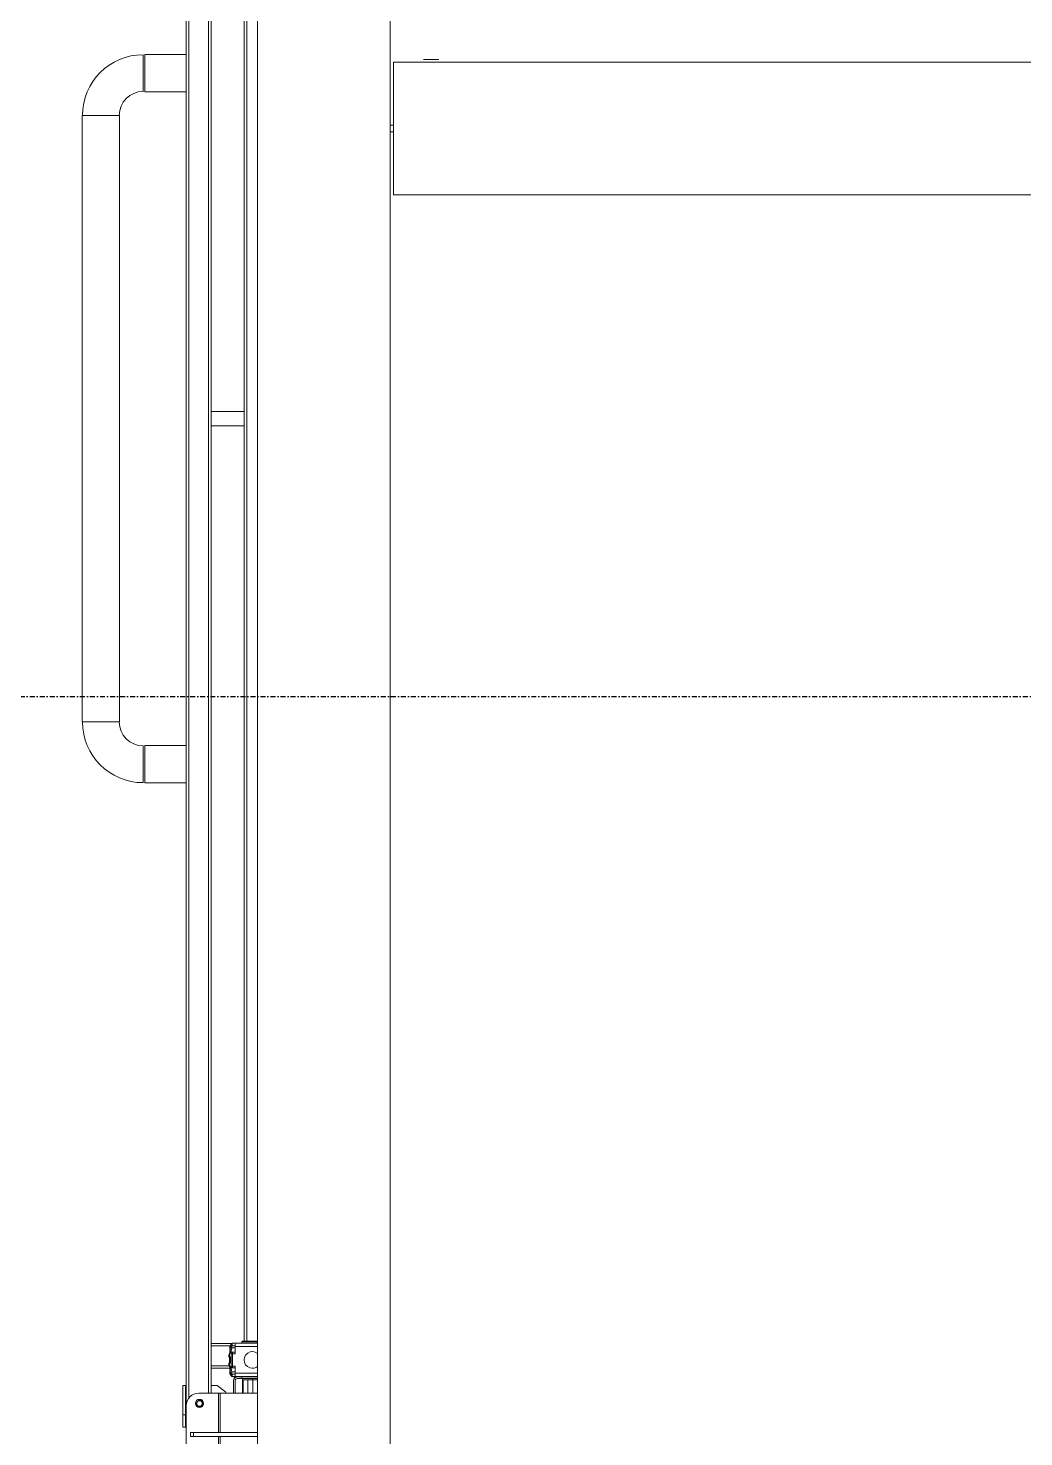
# Model space of a CAD drawing. Header units: millimetres. Extents: x 2179 to 48742, y 3478 to 161002.
# Drawn here: x 22135 to 23336, y 140000 to 141699 of the extents above; entities that cross this region are included whole.
import ezdxf

# ---------------------------------------------------------------- set-up
doc = ezdxf.new("R2010")
doc.units = ezdxf.units.MM
doc.linetypes.add('1_Čerchovaná 6_0mm', pattern=[12, 6, -3, 0, -3])
doc.layers.add('0-1', color=7, linetype='Continuous', lineweight=9)
doc.layers.add('2966-1_navrh dispozice stroju-HK_02_dwg-1', color=7, linetype='Continuous', lineweight=9, true_color=0x919191)
doc.layers.add('S-GRID-1', color=9, linetype='1_Čerchovaná 6_0mm', lineweight=25, true_color=0x808080)

# ---------------------------------------------------------------- blocks, each defined once
blk = doc.blocks.new('2966-1_navrh dispozice stroju-HK_02_dwg_SE3153-903208-1NP _ stroje')
at = {"layer": '0-1'}
for p, q in [((-3537.5, -57.7), (-3537.5, -61.7)), ((-3529.5, -57.7), (-3529.5, -61.7)), ((-3537.5, -1497.7), (-3537.5, -1493.7)), ((-3529.5, -1497.7), (-3529.5, -1493.7))]:
    blk.add_line(p, q, dxfattribs=at)
at = {"layer": '0-1', "flags": 128}
blk.add_lwpolyline([(-3453.5, -61.7), (-3453.5, -1493.7), (-3613.5, -1493.7), (-3613.5, -61.7)], close=True, dxfattribs=at)
blk = doc.blocks.new('2966-1_navrh dispozice stroju-HK_02_dwg_SE3147-903344-1NP _ stroje')
at = {"layer": '0-1', "flags": 128}
blk.add_lwpolyline([(-1613.5, -1657.7), (-5453.5, -1657.7), (-5453.5, -1497.7), (-1613.5, -1497.7)], dxfattribs=at)
blk = doc.blocks.new('2966-1_navrh dispozice stroju-HK_02_dwg_SE3017-903377-1NP _ stroje')
at = {"layer": '0-1'}
blk.add_line((-2026, -1675.7), (-2008.5, -1675.7), dxfattribs=at)
blk = doc.blocks.new('2966-1_navrh dispozice stroju-HK_02_dwg_SE3018-903378-1NP _ stroje')
at = {"layer": '0-1'}
blk.add_line((-2026, -1663.7), (-2024.5, -1663.7), dxfattribs=at)
blk = doc.blocks.new('2966-1_navrh dispozice stroju-HK_02_dwg_SE3022-903382-1NP _ stroje')
at = {"layer": '0-1'}
blk.add_line((-2028.4, -1685.7), (-2026.4, -1685.7), dxfattribs=at)
blk = doc.blocks.new('2966-1_navrh dispozice stroju-HK_02_dwg_SE3016-903383-1NP _ stroje')
for name in ['2966-1_navrh dispozice stroju-HK_02_dwg_SE3018-903378-1NP _ stroje', '2966-1_navrh dispozice stroju-HK_02_dwg_SE3017-903377-1NP _ stroje', '2966-1_navrh dispozice stroju-HK_02_dwg_SE3022-903382-1NP _ stroje']:
    blk.add_blockref(name, (0, 0))
blk = doc.blocks.new('2966-1_navrh dispozice stroju-HK_02_dwg_SE2377-903656-1NP _ stroje')
at = {"layer": '0-1', "flags": 128}
blk.add_lwpolyline([(-2008.5, -1669.2), (-2024.5, -1669.2), (-2024.5, -1675.2), (-2008.5, -1675.2)], dxfattribs=at)
blk = doc.blocks.new('2966-1_navrh dispozice stroju-HK_02_dwg_SE2376-903657-1NP _ stroje')
at = {"layer": '0-1', "flags": 128}
blk.add_lwpolyline([(-2008.5, -1663.2), (-2024.5, -1663.2), (-2024.5, -1669.2), (-2008.5, -1669.2)], dxfattribs=at)
blk = doc.blocks.new('2966-1_navrh dispozice stroju-HK_02_dwg_SE2375-903658-1NP _ stroje')
at = {"layer": '0-1', "flags": 128}
blk.add_lwpolyline([(-2008.5, -1663.2), (-2024.5, -1663.2), (-2024.5, -1657.7)], dxfattribs=at)
blk = doc.blocks.new('2966-1_navrh dispozice stroju-HK_02_dwg_SE2365-903668-1NP _ stroje')
at = {"layer": '0-1', "flags": 128}
blk.add_lwpolyline([(-1982.5, -1744.7), (-2017.5, -1744.7), (-2017.5, -1747.7), (-1982.5, -1747.7), (-1982.5, -1744.7), (-1967.5, -1744.7), (-1967.5, -1747.7), (-1982.5, -1747.7)], dxfattribs=at)
blk = doc.blocks.new('2966-1_navrh dispozice stroju-HK_02_dwg_SE2363-903670-1NP _ stroje')
at = {"layer": '0-1', "flags": 128}
blk.add_lwpolyline([(-1992.5, -1743.7), (-1992.5, -1744.7), (-2017.5, -1744.7), (-2017.5, -1743.7), (-1997.5, -1743.7)], dxfattribs=at)
blk = doc.blocks.new('2966-1_navrh dispozice stroju-HK_02_dwg_SE2361-903672-1NP _ stroje')
at = {"layer": '0-1'}
blk.add_line((-3192, -1713.7), (-3192, -1673.7), dxfattribs=at)
blk = doc.blocks.new('2966-1_navrh dispozice stroju-HK_02_dwg_SE2360-903673-1NP _ stroje')
at = {"layer": '0-1'}
blk.add_line((-3175, -1673.7), (-3175, -1713.7), dxfattribs=at)
blk = doc.blocks.new('2966-1_navrh dispozice stroju-HK_02_dwg_SE2359-903674-1NP _ stroje')
at = {"layer": '0-1'}
for p, q in [((-2068.5, -1713.7), (-2068.5, -1688.5)), ((-2065.5, -1690.9), (-2065.5, -1713.7)), ((-2041.5, -1713.7), (-2041.5, -1691.6)), ((-2038.5, -1691.1), (-2038.5, -1713.7))]:
    blk.add_line(p, q, dxfattribs=at)
blk = doc.blocks.new('2966-1_navrh dispozice stroju-HK_02_dwg_SE2358-903675-1NP _ stroje')
at = {"layer": '0-1', "flags": 128}
blk.add_lwpolyline([(-2071, -1673.7), (-4298.5, -1673.7), (-4301.5, -1670.7), (-2071, -1670.7)], dxfattribs=at)
blk = doc.blocks.new('2966-1_navrh dispozice stroju-HK_02_dwg_SE2356-903677-1NP _ stroje')
at = {"layer": '0-1'}
for p, q in [((-4358.5, -1713.7), (-2008.5, -1713.7)), ((-2008.5, -1716.7), (-4358.5, -1716.7)), ((-4364.5, -1740.7), (-2002.5, -1740.7)), ((-2017.5, -1743.7), (-4349.5, -1743.7))]:
    blk.add_line(p, q, dxfattribs=at)
blk = doc.blocks.new('2966-1_navrh dispozice stroju-HK_02_dwg_SE2355-903678-1NP _ stroje')
at = {"layer": '0-1', "flags": 128}
blk.add_lwpolyline([(-2817.8, -1869.2), (-2817.8, -1824.2), (-3549.2, -1824.2), (-3549.2, -1869.2)], close=True, dxfattribs=at)
blk = doc.blocks.new('2966-1_navrh dispozice stroju-HK_02_dwg_SE2354-903679-1NP _ stroje')
at = {"layer": '0-1'}
blk.add_line((-3577.9, -1795.7), (-3622.4, -1795.7), dxfattribs=at)
for radius in [73.2, 28.8]:
    blk.add_arc((-3549.2, -1795.7), radius, 180, 270, dxfattribs=at)
blk = doc.blocks.new('2966-1_navrh dispozice stroju-HK_02_dwg_SE2353-903680-1NP _ stroje')
at = {"layer": '0-1'}
blk.add_line((-2744.6, -1795.7), (-2789.1, -1795.7), dxfattribs=at)
for radius, end in [(28.8, 360), (73.2, 0)]:
    blk.add_arc((-2817.8, -1795.7), radius, 270, end, dxfattribs=at)
blk = doc.blocks.new('2966-1_navrh dispozice stroju-HK_02_dwg_SE2351-903682-1NP _ stroje')
at = {"layer": '0-1', "flags": 128}
blk.add_lwpolyline([(-2744.3, -1743.7), (-2744.3, -1793.7), (-2789.3, -1793.7), (-2789.3, -1743.7)], dxfattribs=at)
blk = doc.blocks.new('2966-1_navrh dispozice stroju-HK_02_dwg_SE2350-903683-1NP _ stroje')
at = {"layer": '0-1', "flags": 128}
blk.add_lwpolyline([(-2008.5, -1695.7), (-2009.9, -1696.4), (-2017.5, -1706.4), (-2017.5, -1713.7)], dxfattribs=at)
blk = doc.blocks.new('2966-1_navrh dispozice stroju-HK_02_dwg_SE2349-903684-1NP _ stroje')
at = {"layer": '0-1', "flags": 128}
blk.add_lwpolyline([(-3577.7, -1743.7), (-3577.7, -1793.7), (-3622.7, -1793.7), (-3622.7, -1743.7)], dxfattribs=at)
blk = doc.blocks.new('2966-1_navrh dispozice stroju-HK_02_dwg_SE2348-903685-1NP _ stroje')
at = {"layer": '0-1'}
blk.add_line((-1997.5, -1743.2), (-1997.5, -1743.7), dxfattribs=at)
blk = doc.blocks.new('2966-1_navrh dispozice stroju-HK_02_dwg_SE2345-903688-1NP _ stroje')
at = {"layer": '0-1'}
for p, q in [((-2028, -1676.5), (-2028, -1682.3)), ((-2026, -1676), (-2026, -1682.3)), ((-2023.6, -1684.7), (-2008.5, -1684.7)), ((-2023.6, -1686.7), (-2008.5, -1686.7))]:
    blk.add_line(p, q, dxfattribs=at)
for radius in [4.41, 2.41]:
    blk.add_arc((-2023.6, -1682.3), radius, 180, 270, dxfattribs=at)
blk = doc.blocks.new('2966-1_navrh dispozice stroju-HK_02_dwg_SE2344-903689-1NP _ stroje')
at = {"layer": '0-1'}
blk.add_circle((-1996, -1727.7), 3.32, dxfattribs=at)
blk.add_arc((-1996, -1727.7), 4, 255, 195, dxfattribs=at)
blk = doc.blocks.new('2966-1_navrh dispozice stroju-HK_02_dwg_SE2342-903691-1NP _ stroje')
at = {"layer": '0-1'}
blk.add_line((-1956, -1734.8), (-1956, -1657.7), dxfattribs=at)
at = {"layer": '0-1', "flags": 128}
blk.add_lwpolyline([(-1961, -1734.8), (-1961, -1738.7), (-1956, -1738.7), (-1956, -1734.8), (-1961, -1734.8), (-1961, -1657.7)], dxfattribs=at)
blk = doc.blocks.new('2966-1_navrh dispozice stroju-HK_02_dwg_SE2340-903692-1NP _ stroje')
at = {"layer": '0-1'}
for p, q in [((-2008.5, -1702.8), (-1961, -1702.8)), ((-1956, -1702.8), (-1908.5, -1702.8))]:
    blk.add_line(p, q, dxfattribs=at)
blk = doc.blocks.new('2966-1_navrh dispozice stroju-HK_02_dwg_SE2341-903693-1NP _ stroje')
at = {"layer": '0-1'}
for p, q in [((-2008.5, -1704.7), (-1961, -1704.7)), ((-1956, -1704.7), (-1908.5, -1704.7))]:
    blk.add_line(p, q, dxfattribs=at)
blk = doc.blocks.new('2966-1_navrh dispozice stroju-HK_02_dwg_SE2339-903694-1NP _ stroje')
at = {"layer": '0-1'}
blk.add_line((-1993.5, -1743.7), (-1923.5, -1743.7), dxfattribs=at)
at = {"layer": '0-1', "flags": 128}
for points in [[(-2008.5, -1657.7), (-2008.5, -1702.8), (-2008.5, -1704.7), (-2008.5, -1728.7)], [(-1908.5, -1657.7), (-1908.5, -1702.8), (-1908.5, -1704.7), (-1908.5, -1728.7)]]:
    blk.add_lwpolyline(points, dxfattribs=at)
at = {"layer": '0-1'}
for centre in [(-1996, -1727.7), (-1921, -1727.7)]:
    blk.add_circle(centre, 5, dxfattribs=at)
for centre, start, end in [((-1993.5, -1728.7), 180, 270), ((-1923.5, -1728.7), 270, 0)]:
    blk.add_arc(centre, 15, start, end, dxfattribs=at)
for name in ['2966-1_navrh dispozice stroju-HK_02_dwg_SE2340-903692-1NP _ stroje', '2966-1_navrh dispozice stroju-HK_02_dwg_SE2341-903693-1NP _ stroje']:
    blk.add_blockref(name, (0, 0))
blk = doc.blocks.new('2966-1_navrh dispozice stroju-HK_02_dwg_SE1731-903929-1NP _ stroje')
at = {"layer": '0-1'}
blk.add_line((-2026, -1657.7), (-2026, -1676), dxfattribs=at)
at = {"layer": '0-1', "flags": 128}
blk.add_lwpolyline([(-2026.5, -1657.7), (-2026.5, -1676.5), (-2028.4, -1676.5)], dxfattribs=at)
at = {"layer": '0-1'}
blk.add_arc((-2026.5, -1676), 0.5, 270, 0, dxfattribs=at)
blk = doc.blocks.new('2966-1_navrh dispozice stroju-HK_02_dwg_SE1730-903930-1NP _ stroje')
at = {"layer": '0-1'}
for start, end in [(140.9499, 0), (0, 39.0501)]:
    blk.add_arc((-2048.5, -1664), 10, start, end, dxfattribs=at)
blk = doc.blocks.new('2966-1_navrh dispozice stroju-HK_02_dwg_SE1729-903931-1NP _ stroje')
at = {"layer": '0-1'}
for p, q in [((-2068.6, -1657.7), (-2068.6, -1684.5)), ((-2064.6, -1657.7), (-2064.6, -1684.5)), ((-2066.8, -1690.1), (-2064.5, -1690.1)), ((-2058.3, -1691.1), (-2058.4, -1691.1)), ((-2056.5, -1689.6), (-2056.5, -1690.4)), ((-2052, -1692.2), (-2055, -1692.2)), ((-2046.4, -1690.1), (-2051.1, -1690.1)), ((-2046.6, -1691.7), (-2046.7, -1691.7)), ((-2045, -1692.2), (-2042, -1692.2)), ((-2040.5, -1689.6), (-2040.5, -1690.4)), ((-2038.7, -1691.1), (-2038.6, -1691.1)), ((-2030.2, -1690.1), (-2032.5, -1690.1))]:
    blk.add_line(p, q, dxfattribs=at)
at = {"layer": '0-1', "flags": 128}
for points in [[(-2068.6, -1688.2), (-2068.6, -1688), (-2068.6, -1684.5), (-2064.6, -1684.5), (-2056, -1684.5), (-2056, -1688), (-2041, -1688), (-2041, -1684.5), (-2032.4, -1684.5), (-2032.4, -1657.7)], [(-2028.4, -1657.7), (-2028.4, -1684.5), (-2032.4, -1684.5)], [(-2065.9, -1689.8), (-2065.6, -1688.4), (-2065.6, -1684.5)], [(-2063.3, -1690.4), (-2063, -1688.9), (-2063, -1684.5)], [(-2058, -1689), (-2058, -1688.1), (-2058, -1684.5)], [(-2041, -1688), (-2041, -1689.5), (-2056, -1689.5), (-2056, -1688)], [(-2049.5, -1691.7), (-2049.6, -1691.7), (-2049.6, -1691.7)], [(-2039, -1689), (-2039, -1688.1), (-2039, -1684.5)], [(-2033.7, -1690.4), (-2034, -1688.9), (-2034, -1684.5)], [(-2031.1, -1689.8), (-2031.4, -1688.4), (-2031.4, -1684.5)], [(-2028.4, -1688.2), (-2028.4, -1688), (-2028.4, -1684.5)]]:
    blk.add_lwpolyline(points, dxfattribs=at)
at = {"layer": '0-1'}
for centre, radius, start, end in [((-2032.4, -1390.7), 299.5, 263.0514, 263.6293), ((-2067.1, -1688), 1.5, 180, 256.2938), ((-2048.5, -1611.7), 80, 256.2938, 257.4181), ((-2063.5, -1685.8), 5.4, 232.3301, 307.6699), ((-2048.5, -1611.7), 80, 257.4181, 259.3556), ((-2048.5, -1611.7), 78.5, 257.4181, 259.3556), ((-2048.5, -1611.7), 80, 259.3556, 262.9256), ((-2051.7, -1642.5), 47.7, 256.2684, 260.7389), ((-2048.5, -1611.7), 80, 262.9301, 270), ((-2048.5, -1685.8), 5.4, 232.3301, 298.4369), ((-2048.5, -1611.7), 80, 270, 277.0699), ((-2040.5, -1696.5), 8.5, 79.7907, 93.33), ((-2048.5, -1611.7), 80, 277.0744, 280.6444), ((-2045.3, -1642.6), 47.6, 279.2557, 283.737), ((-2033.5, -1685.8), 5.4, 232.3301, 307.6699), ((-2048.5, -1611.7), 78.5, 280.6444, 282.5819), ((-2048.5, -1611.7), 80, 280.6444, 282.5819), ((-2029.9, -1688), 1.5, 283.7062, 360)]:
    blk.add_arc(centre, radius, start, end, dxfattribs=at)
for points, knots in [([(-2059.4, -1689.6), (-2059.3, -1689.6), (-2059.2, -1689.6), (-2059.1, -1689.6), (-2059.1, -1689.6), (-2059, -1689.6), (-2058.9, -1689.5), (-2058.9, -1689.5), (-2058.8, -1689.5), (-2058.7, -1689.5), (-2058.6, -1689.5), (-2058.6, -1689.4), (-2058.5, -1689.4), (-2058.4, -1689.4), (-2058.4, -1689.4), (-2058.3, -1689.3), (-2058.2, -1689.3), (-2058.2, -1689.3), (-2058.1, -1689.2), (-2058.1, -1689.2), (-2058, -1689.1), (-2058, -1689), (-2058, -1689)], [0, 0, 0, 0, 0.090927, 0.13639, 0.181854, 0.227317, 0.272781, 0.318244, 0.363708, 0.409172, 0.454635, 0.500099, 0.545563, 0.591026, 0.636489, 0.681952, 0.727413, 0.772871, 0.818323, 0.863765, 0.909174, 1, 1, 1, 1]), ([(-2058.4, -1691.1), (-2058.5, -1691.1), (-2058.7, -1691), (-2059, -1690.8), (-2059.1, -1690.6), (-2059.2, -1690.4), (-2059.3, -1690), (-2059.4, -1689.8), (-2059.4, -1689.6)], [0, 0, 0, 0, 0.249802, 0.374786, 0.499805, 0.624843, 0.749892, 1, 1, 1, 1]), ([(-2056.5, -1690.4), (-2056.5, -1690.5), (-2056.5, -1690.5), (-2056.6, -1690.6), (-2056.6, -1690.6), (-2056.7, -1690.7), (-2056.7, -1690.7), (-2056.8, -1690.8), (-2056.8, -1690.8), (-2056.9, -1690.8), (-2057, -1690.8), (-2057, -1690.9), (-2057.1, -1690.9), (-2057.1, -1690.9), (-2057.2, -1690.9), (-2057.3, -1690.9), (-2057.3, -1691), (-2057.4, -1691), (-2057.5, -1691), (-2057.5, -1691), (-2057.6, -1691), (-2057.6, -1691), (-2057.7, -1691), (-2057.8, -1691), (-2057.8, -1691.1), (-2057.9, -1691.1), (-2058, -1691.1), (-2058, -1691.1), (-2058.1, -1691.1), (-2058.2, -1691.1), (-2058.2, -1691.1), (-2058.3, -1691.1), (-2058.3, -1691.1)], [0, 0, 0, 0, 0.06239, 0.093613, 0.124854, 0.156102, 0.187355, 0.218609, 0.249865, 0.28112, 0.312376, 0.343632, 0.374887, 0.406143, 0.437399, 0.468655, 0.49991, 0.531166, 0.562422, 0.593678, 0.624933, 0.656189, 0.687444, 0.7187, 0.749956, 0.781211, 0.812467, 0.843722, 0.874978, 0.906233, 0.937489, 1, 1, 1, 1]), ([(-2058, -1688.1), (-2058, -1688.1), (-2058, -1688.1), (-2058, -1688.1), (-2058, -1688.1), (-2058, -1688.1), (-2058, -1688.1), (-2057.9, -1688.1), (-2057.9, -1688.1), (-2057.9, -1688.1), (-2057.9, -1688.1), (-2057.9, -1688.1), (-2057.9, -1688.1), (-2057.9, -1688.1), (-2057.9, -1688.1), (-2057.9, -1688.1), (-2057.9, -1688.1), (-2057.8, -1688.1), (-2057.8, -1688.1), (-2057.8, -1688.1), (-2057.8, -1688.1), (-2057.8, -1688.1), (-2057.8, -1688.1), (-2057.8, -1688.1), (-2057.8, -1688.1), (-2057.8, -1688.1), (-2057.8, -1688.1), (-2057.8, -1688.1), (-2057.7, -1688.1), (-2057.7, -1688.1), (-2057.7, -1688.1), (-2057.7, -1688.1), (-2057.7, -1688.1), (-2057.7, -1688.1), (-2057.7, -1688.1), (-2057.7, -1688.1), (-2057.7, -1688.1), (-2057.7, -1688.1), (-2057.6, -1688.1), (-2057.6, -1688.1), (-2057.6, -1688.1), (-2057.6, -1688.1), (-2057.6, -1688.1), (-2057.6, -1688.1), (-2057.6, -1688.1), (-2057.6, -1688.1), (-2057.6, -1688.1), (-2057.6, -1688.1), (-2057.6, -1688.1), (-2057.5, -1688.1), (-2057.5, -1688.1), (-2057.5, -1688.1), (-2057.5, -1688.1), (-2057.5, -1688.1), (-2057.5, -1688.1), (-2057.5, -1688.1), (-2057.5, -1688.1), (-2057.5, -1688.1), (-2057.5, -1688.1), (-2057.4, -1688.1), (-2057.4, -1688.1), (-2057.4, -1688.1), (-2057.4, -1688.1), (-2057.4, -1688.1), (-2057.4, -1688), (-2057.4, -1688), (-2057.4, -1688), (-2057.4, -1688), (-2057.4, -1688), (-2057.3, -1688), (-2057.3, -1688), (-2057.3, -1688), (-2057.3, -1688), (-2057.3, -1688), (-2057.3, -1688), (-2057.3, -1688), (-2057.3, -1688), (-2057.3, -1688), (-2057.3, -1688), (-2057.3, -1688), (-2057.2, -1688), (-2057.2, -1688), (-2057.2, -1688), (-2057.2, -1688), (-2057.2, -1688), (-2057.2, -1688), (-2057.2, -1688), (-2057.2, -1688), (-2057.2, -1688), (-2057.2, -1688), (-2057.1, -1688), (-2057.1, -1688), (-2057.1, -1688), (-2057.1, -1688), (-2057.1, -1688), (-2057.1, -1688), (-2057.1, -1688), (-2057.1, -1688), (-2057.1, -1688), (-2057.1, -1688), (-2057.1, -1688), (-2057, -1688), (-2057, -1688), (-2057, -1688), (-2057, -1688), (-2057, -1688), (-2057, -1688), (-2057, -1688), (-2057, -1688), (-2057, -1688), (-2057, -1688), (-2056.9, -1688), (-2056.9, -1688), (-2056.9, -1688), (-2056.9, -1688), (-2056.9, -1688), (-2056.9, -1688), (-2056.9, -1688), (-2056.9, -1688), (-2056.9, -1688), (-2056.9, -1688), (-2056.8, -1688), (-2056.8, -1688), (-2056.8, -1688), (-2056.8, -1688), (-2056.8, -1688), (-2056.8, -1688), (-2056.8, -1688), (-2056.8, -1688), (-2056.8, -1688), (-2056.8, -1688), (-2056.8, -1688), (-2056.7, -1688), (-2056.7, -1688), (-2056.7, -1688), (-2056.7, -1688), (-2056.7, -1688), (-2056.7, -1688), (-2056.7, -1688), (-2056.7, -1688), (-2056.7, -1688), (-2056.7, -1688), (-2056.6, -1688), (-2056.6, -1688), (-2056.6, -1688), (-2056.6, -1688), (-2056.6, -1688), (-2056.6, -1688), (-2056.6, -1688), (-2056.6, -1688), (-2056.6, -1688), (-2056.6, -1688), (-2056.6, -1688), (-2056.5, -1688), (-2056.5, -1688), (-2056.5, -1688), (-2056.5, -1688), (-2056.5, -1688), (-2056.5, -1688), (-2056.5, -1688), (-2056.5, -1688), (-2056.5, -1688), (-2056.5, -1688), (-2056.4, -1688), (-2056.4, -1688), (-2056.4, -1688), (-2056.4, -1688), (-2056.4, -1688), (-2056.4, -1688), (-2056.4, -1688), (-2056.4, -1688), (-2056.4, -1688), (-2056.4, -1688), (-2056.3, -1688), (-2056.3, -1688), (-2056.3, -1688), (-2056.3, -1688), (-2056.3, -1688), (-2056.3, -1688), (-2056.3, -1688), (-2056.3, -1688), (-2056.3, -1688), (-2056.3, -1688), (-2056.3, -1688), (-2056.2, -1688), (-2056.2, -1688), (-2056.2, -1688), (-2056.2, -1688), (-2056.2, -1688), (-2056.2, -1688), (-2056.2, -1688), (-2056.2, -1688), (-2056.2, -1688), (-2056.2, -1688), (-2056.1, -1688), (-2056.1, -1688), (-2056.1, -1688), (-2056.1, -1688), (-2056.1, -1688), (-2056.1, -1688), (-2056.1, -1688), (-2056.1, -1688), (-2056.1, -1688), (-2056.1, -1688), (-2056, -1688), (-2056, -1688), (-2056, -1688), (-2056, -1688), (-2056, -1688), (-2056, -1688)], [0, 0, 0, 0, 0.009516, 0.014297, 0.019082, 0.023867, 0.028652, 0.033437, 0.038222, 0.043007, 0.047792, 0.052577, 0.057362, 0.062147, 0.066932, 0.071717, 0.076502, 0.081287, 0.086072, 0.090857, 0.095642, 0.100427, 0.105212, 0.109996, 0.114781, 0.119566, 0.124351, 0.129136, 0.133921, 0.138706, 0.143491, 0.148276, 0.153061, 0.157846, 0.162631, 0.167416, 0.172201, 0.176986, 0.181771, 0.186556, 0.191341, 0.196126, 0.200911, 0.205696, 0.210481, 0.215266, 0.220051, 0.224836, 0.229621, 0.234406, 0.239191, 0.243976, 0.248761, 0.253546, 0.25833, 0.263115, 0.2679, 0.272685, 0.27747, 0.282255, 0.28704, 0.291825, 0.29661, 0.301395, 0.30618, 0.310965, 0.31575, 0.320535, 0.32532, 0.330105, 0.33489, 0.339675, 0.34446, 0.349245, 0.35403, 0.358815, 0.3636, 0.368385, 0.37317, 0.377955, 0.38274, 0.387525, 0.39231, 0.397094, 0.401879, 0.406664, 0.411449, 0.416234, 0.421019, 0.425804, 0.430589, 0.435374, 0.440159, 0.444944, 0.449729, 0.454514, 0.459299, 0.464084, 0.468869, 0.473654, 0.478439, 0.483224, 0.488009, 0.492794, 0.497579, 0.502364, 0.507149, 0.511934, 0.516719, 0.521504, 0.526289, 0.531073, 0.535858, 0.540643, 0.545428, 0.550213, 0.554998, 0.559783, 0.564568, 0.569353, 0.574138, 0.578923, 0.583708, 0.588493, 0.593278, 0.598063, 0.602848, 0.607633, 0.612418, 0.617203, 0.621988, 0.626773, 0.631558, 0.636343, 0.641128, 0.645913, 0.650698, 0.655483, 0.660268, 0.665052, 0.669837, 0.674622, 0.679407, 0.684192, 0.688977, 0.693762, 0.698547, 0.703332, 0.708117, 0.712902, 0.717687, 0.722472, 0.727257, 0.732042, 0.736827, 0.741612, 0.746397, 0.751182, 0.755967, 0.760752, 0.765537, 0.770322, 0.775107, 0.779892, 0.784677, 0.789462, 0.794247, 0.799031, 0.803816, 0.808601, 0.813386, 0.818171, 0.822956, 0.827741, 0.832526, 0.837311, 0.842096, 0.846881, 0.851666, 0.856451, 0.861236, 0.866021, 0.870806, 0.875591, 0.880376, 0.885161, 0.889946, 0.894731, 0.899516, 0.904301, 0.909086, 0.913871, 0.918656, 0.923441, 0.928226, 0.933011, 0.937795, 0.94258, 0.947365, 0.95215, 0.956935, 0.96172, 0.966505, 0.97129, 0.976075, 0.98086, 0.985645, 0.99043, 1, 1, 1, 1]), ([(-2058, -1688.1), (-2058, -1688.4), (-2057.9, -1688.8), (-2057.6, -1689.2), (-2057.1, -1689.5), (-2056.8, -1689.6), (-2056.5, -1689.6)], [0, 0, 0, 0, 0.333274, 0.499931, 0.666604, 1, 1, 1, 1]), ([(-2058, -1689), (-2058, -1689.2), (-2057.9, -1689.6), (-2057.6, -1690), (-2057.2, -1690.3), (-2056.8, -1690.4), (-2056.5, -1690.4)], [0, 0, 0, 0, 0.333295, 0.499955, 0.666624, 1, 1, 1, 1]), ([(-2056, -1689.5), (-2056, -1689.5), (-2056, -1689.5), (-2056, -1689.5), (-2056, -1689.5), (-2056.1, -1689.5), (-2056.1, -1689.5), (-2056.1, -1689.5), (-2056.1, -1689.5), (-2056.1, -1689.5), (-2056.1, -1689.5), (-2056.1, -1689.5), (-2056.1, -1689.5), (-2056.1, -1689.5), (-2056.1, -1689.5), (-2056.2, -1689.5), (-2056.2, -1689.5), (-2056.2, -1689.5), (-2056.2, -1689.5), (-2056.2, -1689.5), (-2056.2, -1689.5), (-2056.2, -1689.5), (-2056.2, -1689.5), (-2056.2, -1689.5), (-2056.2, -1689.5), (-2056.3, -1689.5), (-2056.3, -1689.5), (-2056.3, -1689.5), (-2056.3, -1689.5), (-2056.3, -1689.5), (-2056.3, -1689.5), (-2056.3, -1689.5), (-2056.3, -1689.5), (-2056.3, -1689.5), (-2056.3, -1689.5), (-2056.4, -1689.5), (-2056.4, -1689.5), (-2056.4, -1689.5), (-2056.4, -1689.5), (-2056.4, -1689.5), (-2056.4, -1689.5), (-2056.4, -1689.5), (-2056.4, -1689.5), (-2056.4, -1689.5), (-2056.4, -1689.5), (-2056.4, -1689.5), (-2056.5, -1689.5), (-2056.5, -1689.5), (-2056.5, -1689.6), (-2056.5, -1689.6), (-2056.5, -1689.6), (-2056.5, -1689.6), (-2056.5, -1689.6), (-2056.5, -1689.6)], [0, 0, 0, 0, 0.037737, 0.056605, 0.075474, 0.094342, 0.113211, 0.132079, 0.150948, 0.169816, 0.188685, 0.207553, 0.226421, 0.24529, 0.264158, 0.283027, 0.301895, 0.320764, 0.339632, 0.358501, 0.377369, 0.396238, 0.415106, 0.433975, 0.452843, 0.471712, 0.49058, 0.509449, 0.528317, 0.547186, 0.566055, 0.584923, 0.603792, 0.622661, 0.64153, 0.660398, 0.679267, 0.698136, 0.717005, 0.735874, 0.754743, 0.773612, 0.792482, 0.811351, 0.830221, 0.849091, 0.867961, 0.886832, 0.905703, 0.924574, 0.943444, 0.96231, 1, 1, 1, 1]), ([(-2048.5, -1690), (-2048.5, -1690), (-2048.5, -1690), (-2048.6, -1690), (-2048.6, -1690), (-2048.6, -1690), (-2048.7, -1690), (-2048.7, -1690), (-2048.7, -1690), (-2048.8, -1690), (-2048.8, -1690), (-2048.8, -1690), (-2048.8, -1690), (-2048.9, -1690), (-2048.9, -1690), (-2048.9, -1690), (-2048.9, -1690), (-2049, -1690), (-2049, -1690), (-2049, -1690), (-2049.1, -1690), (-2049.1, -1690), (-2049.1, -1690), (-2049.1, -1690), (-2049.2, -1690), (-2049.2, -1690), (-2049.2, -1690), (-2049.3, -1690), (-2049.3, -1690), (-2049.3, -1690), (-2049.3, -1690), (-2049.4, -1690), (-2049.4, -1690), (-2049.4, -1690), (-2049.4, -1690), (-2049.5, -1690), (-2049.5, -1690), (-2049.5, -1690), (-2049.6, -1690), (-2049.6, -1690), (-2049.6, -1690), (-2049.6, -1690), (-2049.7, -1690), (-2049.7, -1690), (-2049.7, -1690), (-2049.8, -1690), (-2049.8, -1690), (-2049.8, -1690), (-2049.8, -1690), (-2049.9, -1690), (-2049.9, -1690), (-2049.9, -1690), (-2049.9, -1690), (-2050, -1690), (-2050, -1690), (-2050, -1690), (-2050.1, -1690), (-2050.1, -1690), (-2050.1, -1690), (-2050.1, -1690.1), (-2050.2, -1690.1), (-2050.2, -1690.1), (-2050.2, -1690.1), (-2050.2, -1690.1), (-2050.3, -1690.1), (-2050.3, -1690.1), (-2050.3, -1690.1), (-2050.4, -1690.1), (-2050.4, -1690.1), (-2050.4, -1690.1), (-2050.4, -1690.1), (-2050.5, -1690.1), (-2050.5, -1690.1), (-2050.5, -1690.1), (-2050.6, -1690.1), (-2050.6, -1690.1), (-2050.6, -1690.1), (-2050.6, -1690.1), (-2050.7, -1690.1), (-2050.7, -1690.1), (-2050.7, -1690.1), (-2050.7, -1690.1), (-2050.8, -1690.1), (-2050.8, -1690.1), (-2050.8, -1690.2), (-2050.9, -1690.2), (-2050.9, -1690.2), (-2050.9, -1690.2), (-2050.9, -1690.2), (-2051, -1690.2), (-2051, -1690.2), (-2051, -1690.2), (-2051, -1690.2), (-2051.1, -1690.2), (-2051.1, -1690.2), (-2051.1, -1690.2), (-2051.2, -1690.2), (-2051.2, -1690.2), (-2051.2, -1690.2), (-2051.2, -1690.2), (-2051.3, -1690.3), (-2051.3, -1690.3), (-2051.3, -1690.3), (-2051.3, -1690.3), (-2051.4, -1690.3), (-2051.4, -1690.3), (-2051.4, -1690.3), (-2051.4, -1690.3), (-2051.5, -1690.3), (-2051.5, -1690.3), (-2051.5, -1690.3), (-2051.6, -1690.3), (-2051.6, -1690.4), (-2051.6, -1690.4), (-2051.6, -1690.4), (-2051.7, -1690.4), (-2051.7, -1690.4), (-2051.7, -1690.4), (-2051.7, -1690.4), (-2051.8, -1690.4), (-2051.8, -1690.5), (-2051.8, -1690.5), (-2051.8, -1690.5), (-2051.8, -1690.5), (-2051.9, -1690.5), (-2051.9, -1690.5), (-2051.9, -1690.6), (-2051.9, -1690.6), (-2051.9, -1690.6), (-2051.9, -1690.7), (-2051.9, -1690.7), (-2051.9, -1690.7), (-2051.8, -1690.7), (-2051.8, -1690.7), (-2051.8, -1690.8), (-2051.8, -1690.8), (-2051.8, -1690.8), (-2051.7, -1690.8), (-2051.7, -1690.8), (-2051.7, -1690.8), (-2051.6, -1690.8), (-2051.6, -1690.8), (-2051.6, -1690.8), (-2051.6, -1690.9), (-2051.5, -1690.9), (-2051.5, -1690.9), (-2051.5, -1690.9), (-2051.5, -1690.9), (-2051.4, -1690.9), (-2051.4, -1690.9), (-2051.4, -1690.9), (-2051.4, -1690.9), (-2051.3, -1690.9), (-2051.3, -1690.9), (-2051.3, -1690.9), (-2051.2, -1690.9), (-2051.2, -1690.9), (-2051.2, -1690.9), (-2051.2, -1690.9), (-2051.1, -1691), (-2051.1, -1691), (-2051.1, -1691), (-2051.1, -1691), (-2051, -1691), (-2051, -1691), (-2051, -1691), (-2050.9, -1691), (-2050.9, -1691), (-2050.9, -1691), (-2050.9, -1691), (-2050.8, -1691), (-2050.8, -1691), (-2050.8, -1691), (-2050.8, -1691), (-2050.7, -1691), (-2050.7, -1691), (-2050.7, -1691), (-2050.6, -1691), (-2050.6, -1691), (-2050.6, -1691), (-2050.6, -1691), (-2050.5, -1691), (-2050.5, -1691), (-2050.5, -1691), (-2050.4, -1691), (-2050.4, -1691), (-2050.4, -1691), (-2050.4, -1691), (-2050.3, -1691), (-2050.3, -1691.1), (-2050.3, -1691.1), (-2050.3, -1691.1), (-2050.2, -1691.1), (-2050.2, -1691.1), (-2050.2, -1691.1), (-2050.1, -1691.1), (-2050.1, -1691.1), (-2050.1, -1691.1), (-2050.1, -1691.1), (-2050, -1691.1), (-2050, -1691.1), (-2050, -1691.1), (-2049.9, -1691.1), (-2049.9, -1691.1), (-2049.9, -1691.1), (-2049.9, -1691.1), (-2049.8, -1691.1), (-2049.8, -1691.1), (-2049.8, -1691.1), (-2049.8, -1691.1), (-2049.7, -1691.1), (-2049.7, -1691.1), (-2049.7, -1691.1), (-2049.6, -1691.1), (-2049.6, -1691.1), (-2049.6, -1691.1), (-2049.6, -1691.1), (-2049.5, -1691.1), (-2049.5, -1691.1), (-2049.5, -1691.1), (-2049.4, -1691.1), (-2049.4, -1691.1), (-2049.4, -1691.1), (-2049.4, -1691.1), (-2049.3, -1691.1), (-2049.3, -1691.1), (-2049.3, -1691.1), (-2049.3, -1691.1), (-2049.2, -1691.1), (-2049.2, -1691.1), (-2049.2, -1691.1), (-2049.1, -1691.1), (-2049.1, -1691.1), (-2049.1, -1691.1), (-2049.1, -1691.1), (-2049, -1691.1), (-2049, -1691.1), (-2049, -1691.1), (-2048.9, -1691.1), (-2048.9, -1691.1), (-2048.9, -1691.1), (-2048.9, -1691.1), (-2048.8, -1691.1), (-2048.8, -1691.1), (-2048.8, -1691.1), (-2048.8, -1691.1), (-2048.7, -1691.1), (-2048.7, -1691.1), (-2048.7, -1691.1), (-2048.6, -1691.1), (-2048.6, -1691.1), (-2048.6, -1691.1), (-2048.5, -1691.1), (-2048.5, -1691.1), (-2048.5, -1691.1)], [0, 0, 0, 0, 0.007874, 0.011812, 0.015749, 0.019686, 0.023623, 0.027561, 0.031498, 0.035435, 0.039372, 0.043309, 0.047247, 0.051184, 0.055121, 0.059058, 0.062996, 0.066933, 0.07087, 0.074807, 0.078745, 0.082682, 0.086619, 0.090556, 0.094493, 0.098431, 0.102368, 0.106305, 0.110242, 0.11418, 0.118117, 0.122054, 0.125991, 0.129928, 0.133866, 0.137803, 0.14174, 0.145677, 0.149615, 0.153552, 0.157489, 0.161426, 0.165364, 0.169301, 0.173238, 0.177175, 0.181112, 0.18505, 0.188987, 0.192924, 0.196861, 0.200799, 0.204736, 0.208673, 0.21261, 0.216547, 0.220485, 0.224422, 0.228359, 0.232296, 0.236234, 0.240171, 0.244108, 0.248045, 0.251983, 0.25592, 0.259857, 0.263794, 0.267731, 0.271669, 0.275606, 0.279543, 0.28348, 0.287418, 0.291355, 0.295292, 0.299229, 0.303166, 0.307104, 0.311041, 0.314978, 0.318915, 0.322853, 0.32679, 0.330727, 0.334664, 0.338601, 0.342539, 0.346476, 0.350413, 0.35435, 0.358288, 0.362225, 0.366162, 0.370099, 0.374037, 0.377974, 0.381911, 0.385848, 0.389785, 0.393723, 0.39766, 0.401597, 0.405534, 0.409472, 0.413409, 0.417346, 0.421283, 0.42522, 0.429158, 0.433095, 0.437032, 0.440969, 0.444907, 0.448844, 0.452781, 0.456718, 0.460655, 0.464592, 0.46853, 0.472467, 0.476404, 0.48034, 0.484277, 0.488213, 0.492147, 0.496079, 0.500008, 0.503934, 0.507862, 0.511792, 0.515726, 0.519661, 0.523597, 0.527534, 0.531471, 0.535408, 0.539345, 0.543282, 0.547219, 0.551156, 0.555094, 0.559031, 0.562968, 0.566905, 0.570842, 0.57478, 0.578717, 0.582654, 0.586591, 0.590528, 0.594466, 0.598403, 0.60234, 0.606277, 0.610215, 0.614152, 0.618089, 0.622026, 0.625964, 0.629901, 0.633838, 0.637775, 0.641712, 0.64565, 0.649587, 0.653524, 0.657461, 0.661399, 0.665336, 0.669273, 0.67321, 0.677147, 0.681085, 0.685022, 0.688959, 0.692896, 0.696834, 0.700771, 0.704708, 0.708645, 0.712583, 0.71652, 0.720457, 0.724394, 0.728331, 0.732269, 0.736206, 0.740143, 0.74408, 0.748018, 0.751955, 0.755892, 0.759829, 0.763766, 0.767704, 0.771641, 0.775578, 0.779515, 0.783453, 0.78739, 0.791327, 0.795264, 0.799201, 0.803139, 0.807076, 0.811013, 0.81495, 0.818888, 0.822825, 0.826762, 0.830699, 0.834637, 0.838574, 0.842511, 0.846448, 0.850385, 0.854323, 0.85826, 0.862197, 0.866134, 0.870072, 0.874009, 0.877946, 0.881883, 0.88582, 0.889758, 0.893695, 0.897632, 0.901569, 0.905507, 0.909444, 0.913381, 0.917318, 0.921255, 0.925193, 0.92913, 0.933067, 0.937004, 0.940942, 0.944879, 0.948816, 0.952753, 0.956691, 0.960628, 0.964565, 0.968502, 0.972439, 0.976377, 0.980314, 0.984251, 0.988188, 0.992126, 1, 1, 1, 1]), ([(-2048.5, -1691.1), (-2048.5, -1691.1), (-2048.5, -1691.1), (-2048.4, -1691.1), (-2048.4, -1691.1), (-2048.4, -1691.1), (-2048.3, -1691.1), (-2048.3, -1691.1), (-2048.3, -1691.1), (-2048.3, -1691.1), (-2048.2, -1691.1), (-2048.2, -1691.1), (-2048.2, -1691.1), (-2048.1, -1691.1), (-2048.1, -1691.1), (-2048.1, -1691.1), (-2048.1, -1691.1), (-2048, -1691.1), (-2048, -1691.1), (-2048, -1691.1), (-2047.9, -1691.1), (-2047.9, -1691.1), (-2047.9, -1691.1), (-2047.9, -1691.1), (-2047.8, -1691.1), (-2047.8, -1691.1), (-2047.8, -1691.1), (-2047.8, -1691.1), (-2047.7, -1691.1), (-2047.7, -1691.1), (-2047.7, -1691.1), (-2047.6, -1691.1), (-2047.6, -1691.1), (-2047.6, -1691.1), (-2047.6, -1691.1), (-2047.5, -1691.1), (-2047.5, -1691.1), (-2047.5, -1691.1), (-2047.4, -1691.1), (-2047.4, -1691.1), (-2047.4, -1691.1), (-2047.4, -1691.1), (-2047.3, -1691.1), (-2047.3, -1691.1), (-2047.3, -1691.1), (-2047.3, -1691.1), (-2047.2, -1691.1), (-2047.2, -1691.1), (-2047.2, -1691.1), (-2047.1, -1691.1), (-2047.1, -1691.1), (-2047.1, -1691.1), (-2047.1, -1691.1), (-2047, -1691.1), (-2047, -1691.1), (-2047, -1691.1), (-2046.9, -1691.1), (-2046.9, -1691.1), (-2046.9, -1691.1), (-2046.9, -1691.1), (-2046.8, -1691.1), (-2046.8, -1691.1), (-2046.8, -1691.1), (-2046.8, -1691.1), (-2046.7, -1691.1), (-2046.7, -1691.1), (-2046.7, -1691), (-2046.6, -1691), (-2046.6, -1691), (-2046.6, -1691), (-2046.6, -1691), (-2046.5, -1691), (-2046.5, -1691), (-2046.5, -1691), (-2046.4, -1691), (-2046.4, -1691), (-2046.4, -1691), (-2046.4, -1691), (-2046.3, -1691), (-2046.3, -1691), (-2046.3, -1691), (-2046.3, -1691), (-2046.2, -1691), (-2046.2, -1691), (-2046.2, -1691), (-2046.1, -1691), (-2046.1, -1691), (-2046.1, -1691), (-2046.1, -1691), (-2046, -1691), (-2046, -1691), (-2046, -1691), (-2045.9, -1691), (-2045.9, -1691), (-2045.9, -1691), (-2045.9, -1691), (-2045.8, -1690.9), (-2045.8, -1690.9), (-2045.8, -1690.9), (-2045.8, -1690.9), (-2045.7, -1690.9), (-2045.7, -1690.9), (-2045.7, -1690.9), (-2045.6, -1690.9), (-2045.6, -1690.9), (-2045.6, -1690.9), (-2045.6, -1690.9), (-2045.5, -1690.9), (-2045.5, -1690.9), (-2045.5, -1690.9), (-2045.5, -1690.9), (-2045.4, -1690.9), (-2045.4, -1690.8), (-2045.4, -1690.8), (-2045.4, -1690.8), (-2045.3, -1690.8), (-2045.3, -1690.8), (-2045.3, -1690.8), (-2045.3, -1690.8), (-2045.2, -1690.8), (-2045.2, -1690.8), (-2045.2, -1690.7), (-2045.2, -1690.7), (-2045.1, -1690.7), (-2045.1, -1690.7), (-2045.1, -1690.7), (-2045.1, -1690.6), (-2045.1, -1690.6), (-2045.1, -1690.6), (-2045.1, -1690.5), (-2045.1, -1690.5), (-2045.2, -1690.5), (-2045.2, -1690.5), (-2045.2, -1690.5), (-2045.2, -1690.5), (-2045.3, -1690.4), (-2045.3, -1690.4), (-2045.3, -1690.4), (-2045.3, -1690.4), (-2045.3, -1690.4), (-2045.4, -1690.4), (-2045.4, -1690.4), (-2045.4, -1690.4), (-2045.5, -1690.3), (-2045.5, -1690.3), (-2045.5, -1690.3), (-2045.5, -1690.3), (-2045.6, -1690.3), (-2045.6, -1690.3), (-2045.6, -1690.3), (-2045.6, -1690.3), (-2045.7, -1690.3), (-2045.7, -1690.3), (-2045.7, -1690.3), (-2045.7, -1690.3), (-2045.8, -1690.2), (-2045.8, -1690.2), (-2045.8, -1690.2), (-2045.9, -1690.2), (-2045.9, -1690.2), (-2045.9, -1690.2), (-2045.9, -1690.2), (-2046, -1690.2), (-2046, -1690.2), (-2046, -1690.2), (-2046, -1690.2), (-2046.1, -1690.2), (-2046.1, -1690.2), (-2046.1, -1690.2), (-2046.1, -1690.2), (-2046.2, -1690.2), (-2046.2, -1690.1), (-2046.2, -1690.1), (-2046.3, -1690.1), (-2046.3, -1690.1), (-2046.3, -1690.1), (-2046.3, -1690.1), (-2046.4, -1690.1), (-2046.4, -1690.1), (-2046.4, -1690.1), (-2046.5, -1690.1), (-2046.5, -1690.1), (-2046.5, -1690.1), (-2046.5, -1690.1), (-2046.6, -1690.1), (-2046.6, -1690.1), (-2046.6, -1690.1), (-2046.6, -1690.1), (-2046.7, -1690.1), (-2046.7, -1690.1), (-2046.7, -1690.1), (-2046.8, -1690.1), (-2046.8, -1690.1), (-2046.8, -1690.1), (-2046.8, -1690.1), (-2046.9, -1690.1), (-2046.9, -1690), (-2046.9, -1690), (-2046.9, -1690), (-2047, -1690), (-2047, -1690), (-2047, -1690), (-2047.1, -1690), (-2047.1, -1690), (-2047.1, -1690), (-2047.1, -1690), (-2047.2, -1690), (-2047.2, -1690), (-2047.2, -1690), (-2047.3, -1690), (-2047.3, -1690), (-2047.3, -1690), (-2047.3, -1690), (-2047.4, -1690), (-2047.4, -1690), (-2047.4, -1690), (-2047.4, -1690), (-2047.5, -1690), (-2047.5, -1690), (-2047.5, -1690), (-2047.6, -1690), (-2047.6, -1690), (-2047.6, -1690), (-2047.6, -1690), (-2047.7, -1690), (-2047.7, -1690), (-2047.7, -1690), (-2047.8, -1690), (-2047.8, -1690), (-2047.8, -1690), (-2047.8, -1690), (-2047.9, -1690), (-2047.9, -1690), (-2047.9, -1690), (-2047.9, -1690), (-2048, -1690), (-2048, -1690), (-2048, -1690), (-2048.1, -1690), (-2048.1, -1690), (-2048.1, -1690), (-2048.1, -1690), (-2048.2, -1690), (-2048.2, -1690), (-2048.2, -1690), (-2048.3, -1690), (-2048.3, -1690), (-2048.3, -1690), (-2048.3, -1690), (-2048.4, -1690), (-2048.4, -1690), (-2048.4, -1690), (-2048.5, -1690), (-2048.5, -1690), (-2048.5, -1690)], [0, 0, 0, 0, 0.007874, 0.011812, 0.015749, 0.019686, 0.023623, 0.027561, 0.031498, 0.035435, 0.039372, 0.043309, 0.047247, 0.051184, 0.055121, 0.059058, 0.062996, 0.066933, 0.07087, 0.074807, 0.078745, 0.082682, 0.086619, 0.090556, 0.094493, 0.098431, 0.102368, 0.106305, 0.110242, 0.11418, 0.118117, 0.122054, 0.125991, 0.129929, 0.133866, 0.137803, 0.14174, 0.145677, 0.149615, 0.153552, 0.157489, 0.161426, 0.165364, 0.169301, 0.173238, 0.177175, 0.181112, 0.18505, 0.188987, 0.192924, 0.196861, 0.200799, 0.204736, 0.208673, 0.21261, 0.216548, 0.220485, 0.224422, 0.228359, 0.232296, 0.236234, 0.240171, 0.244108, 0.248045, 0.251983, 0.25592, 0.259857, 0.263794, 0.267731, 0.271669, 0.275606, 0.279543, 0.28348, 0.287418, 0.291355, 0.295292, 0.299229, 0.303167, 0.307104, 0.311041, 0.314978, 0.318915, 0.322853, 0.32679, 0.330727, 0.334664, 0.338602, 0.342539, 0.346476, 0.350413, 0.35435, 0.358288, 0.362225, 0.366162, 0.370099, 0.374037, 0.377974, 0.381911, 0.385848, 0.389786, 0.393723, 0.39766, 0.401597, 0.405534, 0.409472, 0.413409, 0.417346, 0.421283, 0.425221, 0.429158, 0.433095, 0.437032, 0.440969, 0.444907, 0.448844, 0.452781, 0.456718, 0.460655, 0.464592, 0.468529, 0.472466, 0.476403, 0.480339, 0.484274, 0.488208, 0.492138, 0.496066, 0.499992, 0.503921, 0.507853, 0.511787, 0.515723, 0.51966, 0.523596, 0.527533, 0.53147, 0.535407, 0.539345, 0.543282, 0.547219, 0.551156, 0.555093, 0.55903, 0.562968, 0.566905, 0.570842, 0.574779, 0.578717, 0.582654, 0.586591, 0.590528, 0.594465, 0.598403, 0.60234, 0.606277, 0.610214, 0.614152, 0.618089, 0.622026, 0.625963, 0.629901, 0.633838, 0.637775, 0.641712, 0.645649, 0.649587, 0.653524, 0.657461, 0.661398, 0.665336, 0.669273, 0.67321, 0.677147, 0.681085, 0.685022, 0.688959, 0.692896, 0.696833, 0.700771, 0.704708, 0.708645, 0.712582, 0.71652, 0.720457, 0.724394, 0.728331, 0.732268, 0.736206, 0.740143, 0.74408, 0.748017, 0.751955, 0.755892, 0.759829, 0.763766, 0.767704, 0.771641, 0.775578, 0.779515, 0.783452, 0.78739, 0.791327, 0.795264, 0.799201, 0.803139, 0.807076, 0.811013, 0.81495, 0.818888, 0.822825, 0.826762, 0.830699, 0.834636, 0.838574, 0.842511, 0.846448, 0.850385, 0.854323, 0.85826, 0.862197, 0.866134, 0.870071, 0.874009, 0.877946, 0.881883, 0.88582, 0.889758, 0.893695, 0.897632, 0.901569, 0.905507, 0.909444, 0.913381, 0.917318, 0.921255, 0.925193, 0.92913, 0.933067, 0.937004, 0.940942, 0.944879, 0.948816, 0.952753, 0.95669, 0.960628, 0.964565, 0.968502, 0.972439, 0.976377, 0.980314, 0.984251, 0.988188, 0.992126, 1, 1, 1, 1]), ([(-2041, -1689.5), (-2041, -1689.5), (-2041, -1689.5), (-2041, -1689.5), (-2041, -1689.5), (-2041, -1689.5), (-2040.9, -1689.5), (-2040.9, -1689.5), (-2040.9, -1689.5), (-2040.9, -1689.5), (-2040.9, -1689.5), (-2040.9, -1689.5), (-2040.9, -1689.5), (-2040.9, -1689.5), (-2040.9, -1689.5), (-2040.9, -1689.5), (-2040.8, -1689.5), (-2040.8, -1689.5), (-2040.8, -1689.5), (-2040.8, -1689.5), (-2040.8, -1689.5), (-2040.8, -1689.5), (-2040.8, -1689.5), (-2040.8, -1689.5), (-2040.8, -1689.5), (-2040.8, -1689.5), (-2040.7, -1689.5), (-2040.7, -1689.5), (-2040.7, -1689.5), (-2040.7, -1689.5), (-2040.7, -1689.5), (-2040.7, -1689.5), (-2040.7, -1689.5), (-2040.7, -1689.5), (-2040.7, -1689.5), (-2040.7, -1689.5), (-2040.6, -1689.5), (-2040.6, -1689.5), (-2040.6, -1689.5), (-2040.6, -1689.5), (-2040.6, -1689.5), (-2040.6, -1689.5), (-2040.6, -1689.5), (-2040.6, -1689.5), (-2040.6, -1689.5), (-2040.6, -1689.5), (-2040.5, -1689.5), (-2040.5, -1689.5), (-2040.5, -1689.6), (-2040.5, -1689.6), (-2040.5, -1689.6), (-2040.5, -1689.6), (-2040.5, -1689.6), (-2040.5, -1689.6)], [0, 0, 0, 0, 0.037737, 0.056605, 0.075474, 0.094342, 0.113211, 0.132079, 0.150948, 0.169816, 0.188685, 0.207553, 0.226421, 0.24529, 0.264158, 0.283027, 0.301895, 0.320764, 0.339632, 0.358501, 0.377369, 0.396238, 0.415106, 0.433975, 0.452843, 0.471712, 0.49058, 0.509449, 0.528317, 0.547186, 0.566055, 0.584923, 0.603792, 0.622661, 0.64153, 0.660398, 0.679267, 0.698136, 0.717005, 0.735874, 0.754743, 0.773612, 0.792482, 0.811351, 0.830221, 0.849091, 0.867961, 0.886832, 0.905703, 0.924574, 0.943444, 0.96231, 1, 1, 1, 1]), ([(-2040.5, -1689.6), (-2040.2, -1689.6), (-2039.9, -1689.5), (-2039.4, -1689.2), (-2039.1, -1688.8), (-2039, -1688.4), (-2039, -1688.1)], [0, 0, 0, 0, 0.333384, 0.50006, 0.66672, 1, 1, 1, 1]), ([(-2040.5, -1690.4), (-2040.2, -1690.4), (-2039.9, -1690.3), (-2039.4, -1690), (-2039.1, -1689.6), (-2039, -1689.2), (-2039, -1689)], [0, 0, 0, 0, 0.333364, 0.500036, 0.666698, 1, 1, 1, 1]), ([(-2040.5, -1690.4), (-2040.5, -1690.5), (-2040.5, -1690.5), (-2040.4, -1690.6), (-2040.4, -1690.6), (-2040.3, -1690.7), (-2040.3, -1690.7), (-2040.2, -1690.8), (-2040.2, -1690.8), (-2040.1, -1690.8), (-2040, -1690.8), (-2040, -1690.9), (-2039.9, -1690.9), (-2039.9, -1690.9), (-2039.8, -1690.9), (-2039.7, -1690.9), (-2039.7, -1691), (-2039.6, -1691), (-2039.5, -1691), (-2039.5, -1691), (-2039.4, -1691), (-2039.4, -1691), (-2039.3, -1691), (-2039.2, -1691), (-2039.2, -1691.1), (-2039.1, -1691.1), (-2039, -1691.1), (-2039, -1691.1), (-2038.9, -1691.1), (-2038.8, -1691.1), (-2038.8, -1691.1), (-2038.7, -1691.1), (-2038.7, -1691.1)], [0, 0, 0, 0, 0.06239, 0.093613, 0.124854, 0.156102, 0.187355, 0.218609, 0.249865, 0.28112, 0.312376, 0.343632, 0.374887, 0.406143, 0.437399, 0.468655, 0.49991, 0.531166, 0.562422, 0.593678, 0.624933, 0.656189, 0.687444, 0.7187, 0.749956, 0.781211, 0.812467, 0.843722, 0.874978, 0.906233, 0.937489, 1, 1, 1, 1]), ([(-2037.7, -1689.6), (-2037.7, -1689.6), (-2037.8, -1689.6), (-2037.9, -1689.6), (-2038, -1689.6), (-2038, -1689.6), (-2038.1, -1689.5), (-2038.2, -1689.5), (-2038.3, -1689.5), (-2038.4, -1689.5), (-2038.4, -1689.4), (-2038.5, -1689.4), (-2038.6, -1689.4), (-2038.7, -1689.4), (-2038.7, -1689.3), (-2038.8, -1689.3), (-2038.9, -1689.2), (-2038.9, -1689.2), (-2039, -1689.1), (-2039, -1689), (-2039, -1689)], [0, 0, 0, 0, 0.100029, 0.150043, 0.200057, 0.250072, 0.300086, 0.350101, 0.400116, 0.45013, 0.500145, 0.550159, 0.600174, 0.650187, 0.7002, 0.75021, 0.800213, 0.850202, 0.900164, 1, 1, 1, 1]), ([(-2038.6, -1691.1), (-2038.5, -1691.1), (-2038.3, -1691), (-2038, -1690.8), (-2037.9, -1690.6), (-2037.8, -1690.4), (-2037.7, -1690), (-2037.7, -1689.8), (-2037.7, -1689.6)], [0, 0, 0, 0, 0.249802, 0.374786, 0.499805, 0.624843, 0.749892, 1, 1, 1, 1]), ([(-2028.4, -1688), (-2028.9, -1688.1), (-2029.9, -1688.2), (-2030.9, -1688.3), (-2031.4, -1688.4)], [0, 0, 0, 0, 0.5, 1, 1, 1, 1]), ([(-2031.1, -1689.8), (-2030.8, -1689.8), (-2030.3, -1689.7), (-2029.8, -1689.5), (-2029.5, -1689.5)], [0, 0, 0, 0, 0.5, 1, 1, 1, 1])]:
    blk.add_open_spline(points, degree=3, knots=knots, dxfattribs=at)
blk.add_blockref('2966-1_navrh dispozice stroju-HK_02_dwg_SE1730-903930-1NP _ stroje', (0, 0))
blk = doc.blocks.new('2966-1_navrh dispozice stroju-HK_02_dwg_SE1728-903932-1NP _ stroje')
at = {"layer": '0-1'}
blk.add_line((-2071, -1676), (-2071, -1657.7), dxfattribs=at)
at = {"layer": '0-1', "flags": 128}
blk.add_lwpolyline([(-2068.6, -1676.5), (-2070.5, -1676.5), (-2070.5, -1657.7)], dxfattribs=at)
at = {"layer": '0-1'}
blk.add_arc((-2070.5, -1676), 0.5, 180, 270, dxfattribs=at)
blk = doc.blocks.new('2966-1_navrh dispozice stroju-HK_02_dwg_SE1137-904154-1NP _ stroje')
at = {"layer": '0-1'}
for p, q in [((-3616.5, -116.3), (-3616.5, -97.7)), ((-3616.5, -1457.7), (-3616.5, -1439.2))]:
    blk.add_line(p, q, dxfattribs=at)
blk = doc.blocks.new('2966-1_navrh dispozice stroju-HK_02_dwg_SE1136-904155-1NP _ stroje')
blk.add_blockref('2966-1_navrh dispozice stroju-HK_02_dwg_SE1137-904154-1NP _ stroje', (0, 0))
blk = doc.blocks.new('2966-1_navrh dispozice stroju-HK_02_dwg-876232-1NP _ stroje')
at = {"rotation": 328.989640494807}
for name in ['2966-1_navrh dispozice stroju-HK_02_dwg_SE3016-903383-1NP _ stroje', '2966-1_navrh dispozice stroju-HK_02_dwg_SE3153-903208-1NP _ stroje', '2966-1_navrh dispozice stroju-HK_02_dwg_SE1136-904155-1NP _ stroje', '2966-1_navrh dispozice stroju-HK_02_dwg_SE3147-903344-1NP _ stroje', '2966-1_navrh dispozice stroju-HK_02_dwg_SE2358-903675-1NP _ stroje', '2966-1_navrh dispozice stroju-HK_02_dwg_SE2356-903677-1NP _ stroje', '2966-1_navrh dispozice stroju-HK_02_dwg_SE2349-903684-1NP _ stroje', '2966-1_navrh dispozice stroju-HK_02_dwg_SE2354-903679-1NP _ stroje', '2966-1_navrh dispozice stroju-HK_02_dwg_SE2355-903678-1NP _ stroje', '2966-1_navrh dispozice stroju-HK_02_dwg_SE2361-903672-1NP _ stroje', '2966-1_navrh dispozice stroju-HK_02_dwg_SE2360-903673-1NP _ stroje', '2966-1_navrh dispozice stroju-HK_02_dwg_SE2351-903682-1NP _ stroje', '2966-1_navrh dispozice stroju-HK_02_dwg_SE2353-903680-1NP _ stroje', '2966-1_navrh dispozice stroju-HK_02_dwg_SE1729-903931-1NP _ stroje', '2966-1_navrh dispozice stroju-HK_02_dwg_SE1728-903932-1NP _ stroje', '2966-1_navrh dispozice stroju-HK_02_dwg_SE2359-903674-1NP _ stroje', '2966-1_navrh dispozice stroju-HK_02_dwg_SE1731-903929-1NP _ stroje', '2966-1_navrh dispozice stroju-HK_02_dwg_SE2376-903657-1NP _ stroje', '2966-1_navrh dispozice stroju-HK_02_dwg_SE2375-903658-1NP _ stroje', '2966-1_navrh dispozice stroju-HK_02_dwg_SE2339-903694-1NP _ stroje', '2966-1_navrh dispozice stroju-HK_02_dwg_SE2345-903688-1NP _ stroje', '2966-1_navrh dispozice stroju-HK_02_dwg_SE2377-903656-1NP _ stroje', '2966-1_navrh dispozice stroju-HK_02_dwg_SE2350-903683-1NP _ stroje', '2966-1_navrh dispozice stroju-HK_02_dwg_SE2342-903691-1NP _ stroje', '2966-1_navrh dispozice stroju-HK_02_dwg_SE2344-903689-1NP _ stroje', '2966-1_navrh dispozice stroju-HK_02_dwg_SE2365-903668-1NP _ stroje', '2966-1_navrh dispozice stroju-HK_02_dwg_SE2363-903670-1NP _ stroje', '2966-1_navrh dispozice stroju-HK_02_dwg_SE2348-903685-1NP _ stroje']:
    blk.add_blockref(name, (-62300.5, 46431.8), dxfattribs=at)

msp = doc.modelspace()

# ---------------------------------------------------------------- linework, layer by layer
at = {"layer": 'S-GRID-1'}
msp.add_line((15251.9, 140892.9), (41989.2, 140892.9), dxfattribs=at)

# ---------------------------------------------------------------- block references
at = {"layer": '2966-1_navrh dispozice stroju-HK_02_dwg-1', "rotation": 301.0103595051887}
msp.add_blockref('2966-1_navrh dispozice stroju-HK_02_dwg-876232-1NP _ stroje', (16370.5, 60726.8), dxfattribs=at)

doc.saveas('drawing.dxf')
